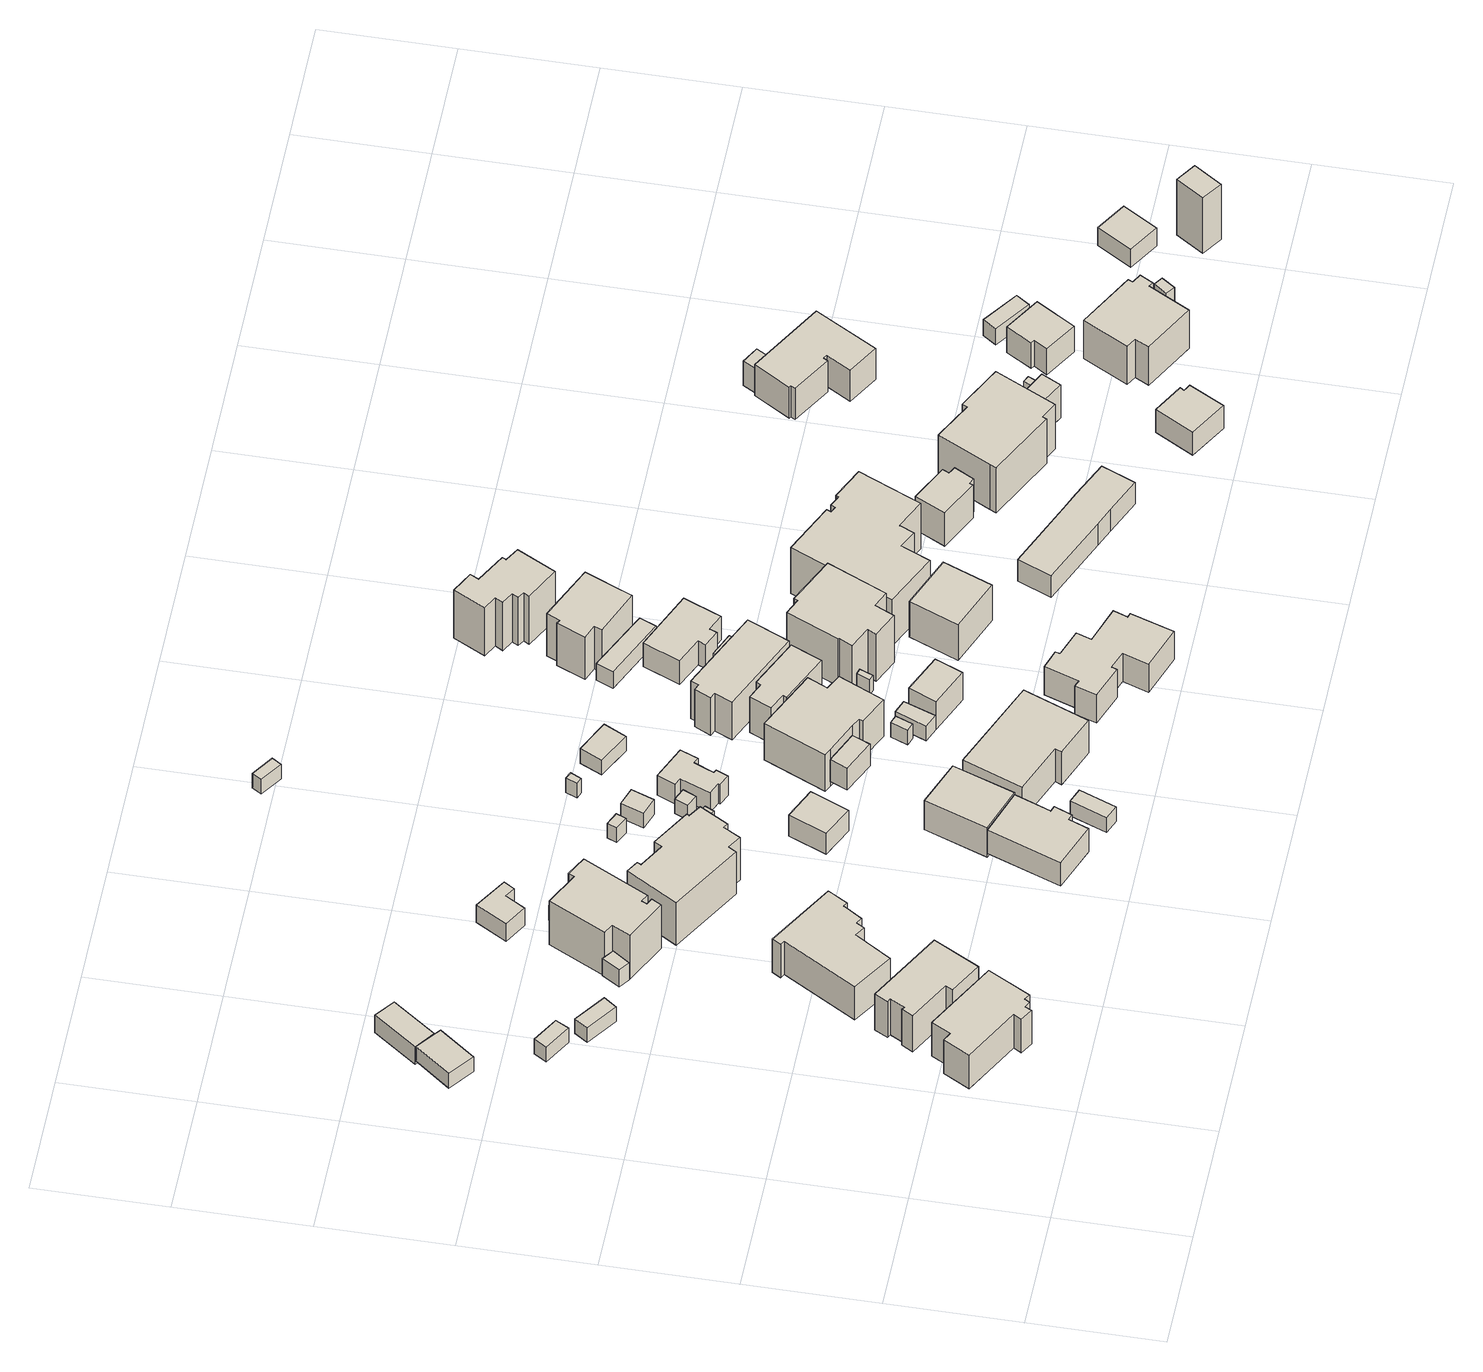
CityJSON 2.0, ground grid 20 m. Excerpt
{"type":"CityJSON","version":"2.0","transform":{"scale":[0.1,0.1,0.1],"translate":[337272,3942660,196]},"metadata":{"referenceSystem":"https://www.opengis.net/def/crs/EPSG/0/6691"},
"CityObjects":{
"building1":{"type":"Building","attributes":{"usage":"411","measuredHeight":8.7,"storeysAboveGround":2,"BuildingIDAttribute.prefecture":"14","BuildingIDAttribute.city":"14151","BuildingDetailAttribute.totalFloorArea":178.85,"BuildingDetailAttribute.buildingFootprintArea":89.43,"BuildingDetailAttribute.buildingStructureType":"601","BuildingDetailAttribute.buildingStructureOrgType":"1","BuildingDetailAttribute.orgUsage":"10","BuildingDetailAttribute.surveyYear":2015},"geometry":[{"type":"Solid","lod":"1","boundaries":[[[[0,1,2,3,4,5,6,7,8,9,10,11]],[[10,12,13,11]],[[9,14,12,10]],[[8,15,14,9]],[[7,16,15,8]],[[6,17,16,7]],[[5,18,17,6]],[[4,19,18,5]],[[3,20,19,4]],[[2,21,20,3]],[[1,22,21,2]],[[0,23,22,1]],[[11,13,23,0]],[[12,14,15,16,17,18,19,20,21,22,23,13]]]]}]},
"building2":{"type":"Building","attributes":{"usage":"411","measuredHeight":8.2,"storeysAboveGround":2,"BuildingIDAttribute.prefecture":"14","BuildingIDAttribute.city":"14151","BuildingDetailAttribute.totalFloorArea":149.65,"BuildingDetailAttribute.buildingFootprintArea":74.82,"BuildingDetailAttribute.buildingStructureType":"601","BuildingDetailAttribute.buildingStructureOrgType":"1","BuildingDetailAttribute.orgUsage":"10","BuildingDetailAttribute.surveyYear":2015},"geometry":[{"type":"Solid","lod":"1","boundaries":[[[[24,25,26,27,28,29,30,31,32,33]],[[32,34,35,33]],[[31,36,34,32]],[[30,37,36,31]],[[29,38,37,30]],[[28,39,38,29]],[[27,40,39,28]],[[26,41,40,27]],[[25,42,41,26]],[[24,43,42,25]],[[33,35,43,24]],[[34,36,37,38,39,40,41,42,43,35]]]]}]},
"building3":{"type":"Building","attributes":{"BuildingIDAttribute.prefecture":"14","BuildingIDAttribute.city":"14151","BuildingDetailAttribute.surveyYear":2015},"geometry":[{"type":"Solid","lod":"1","boundaries":[[[[44,45,46,47]],[[46,48,49,47]],[[45,50,48,46]],[[44,51,50,45]],[[47,49,51,44]],[[48,50,51,49]]]]}]},
"building4":{"type":"Building","attributes":{"BuildingIDAttribute.prefecture":"14","BuildingIDAttribute.city":"14151","BuildingDetailAttribute.surveyYear":2015},"geometry":[{"type":"Solid","lod":"1","boundaries":[[[[52,53,54,55]],[[54,56,57,55]],[[53,58,56,54]],[[52,59,58,53]],[[55,57,59,52]],[[56,58,59,57]]]]}]},
"building5":{"type":"Building","attributes":{"BuildingIDAttribute.prefecture":"14","BuildingIDAttribute.city":"14151","BuildingDetailAttribute.surveyYear":2015},"geometry":[{"type":"Solid","lod":"1","boundaries":[[[[60,61,62,63]],[[62,64,65,63]],[[61,66,64,62]],[[60,67,66,61]],[[63,65,67,60]],[[64,66,67,65]]]]}]},
"building6":{"type":"Building","attributes":{"measuredHeight":4.3,"BuildingIDAttribute.prefecture":"14","BuildingIDAttribute.city":"14151","BuildingDetailAttribute.surveyYear":2015},"geometry":[{"type":"Solid","lod":"1","boundaries":[[[[68,69,70,71]],[[70,72,73,71]],[[69,74,72,70]],[[68,75,74,69]],[[71,73,75,68]],[[72,74,75,73]]]]}]},
"building7":{"type":"Building","attributes":{"usage":"411","measuredHeight":8.8,"storeysAboveGround":2,"BuildingIDAttribute.prefecture":"14","BuildingIDAttribute.city":"14151","BuildingDetailAttribute.totalFloorArea":219.21,"BuildingDetailAttribute.buildingFootprintArea":109.61,"BuildingDetailAttribute.buildingStructureType":"601","BuildingDetailAttribute.buildingStructureOrgType":"1","BuildingDetailAttribute.orgUsage":"10","BuildingDetailAttribute.surveyYear":2015},"geometry":[{"type":"Solid","lod":"1","boundaries":[[[[76,77,78,79,80,81,82,83,84,85,86,87]],[[86,88,89,87]],[[85,90,88,86]],[[84,91,90,85]],[[83,92,91,84]],[[82,93,92,83]],[[81,94,93,82]],[[80,95,94,81]],[[79,96,95,80]],[[78,97,96,79]],[[77,98,97,78]],[[76,99,98,77]],[[87,89,99,76]],[[88,90,91,92,93,94,95,96,97,98,99,89]]]]}]},
"building8":{"type":"Building","attributes":{"measuredHeight":3.6,"BuildingIDAttribute.prefecture":"14","BuildingIDAttribute.city":"14151","BuildingDetailAttribute.surveyYear":2015},"geometry":[{"type":"Solid","lod":"1","boundaries":[[[[100,101,102,103]],[[102,104,105,103]],[[101,106,104,102]],[[100,107,106,101]],[[103,105,107,100]],[[104,106,107,105]]]]}]},
"building9":{"type":"Building","attributes":{"usage":"411","measuredHeight":10,"storeysAboveGround":2,"BuildingIDAttribute.prefecture":"14","BuildingIDAttribute.city":"14151","BuildingDetailAttribute.totalFloorArea":185.94,"BuildingDetailAttribute.buildingFootprintArea":92.97,"BuildingDetailAttribute.buildingStructureType":"601","BuildingDetailAttribute.buildingStructureOrgType":"1","BuildingDetailAttribute.orgUsage":"10","BuildingDetailAttribute.surveyYear":2015},"geometry":[{"type":"Solid","lod":"1","boundaries":[[[[108,109,110,111,112,113,114,115,116,117,118,119]],[[118,120,121,119]],[[117,122,120,118]],[[116,123,122,117]],[[115,124,123,116]],[[114,125,124,115]],[[113,126,125,114]],[[112,127,126,113]],[[111,128,127,112]],[[110,129,128,111]],[[109,130,129,110]],[[108,131,130,109]],[[119,121,131,108]],[[120,122,123,124,125,126,127,128,129,130,131,121]]]]}]},
"building10":{"type":"Building","attributes":{"BuildingIDAttribute.prefecture":"14","BuildingIDAttribute.city":"14151","BuildingDetailAttribute.surveyYear":2015},"geometry":[{"type":"Solid","lod":"1","boundaries":[[[[132,133,134,135,136]],[[135,137,138,136]],[[134,139,137,135]],[[133,140,139,134]],[[132,141,140,133]],[[136,138,141,132]],[[137,139,140,141,138]]]]}]},
"building11":{"type":"Building","attributes":{"measuredHeight":4,"BuildingIDAttribute.prefecture":"14","BuildingIDAttribute.city":"14151","BuildingDetailAttribute.surveyYear":2015},"geometry":[{"type":"Solid","lod":"1","boundaries":[[[[142,143,144,145,146,147]],[[146,148,149,147]],[[145,150,148,146]],[[144,151,150,145]],[[143,152,151,144]],[[142,153,152,143]],[[147,149,153,142]],[[148,150,151,152,153,149]]]]}]},
"building12":{"type":"Building","attributes":{"usage":"411","measuredHeight":9.5,"storeysAboveGround":2,"BuildingIDAttribute.prefecture":"14","BuildingIDAttribute.city":"14151","BuildingDetailAttribute.totalFloorArea":227.49,"BuildingDetailAttribute.buildingFootprintArea":113.75,"BuildingDetailAttribute.buildingStructureType":"601","BuildingDetailAttribute.buildingStructureOrgType":"1","BuildingDetailAttribute.orgUsage":"10","BuildingDetailAttribute.surveyYear":2015},"geometry":[{"type":"Solid","lod":"1","boundaries":[[[[154,155,156,157,158,159,160,161,162,163,164,165,166,167]],[[166,168,169,167]],[[165,170,168,166]],[[164,171,170,165]],[[163,172,171,164]],[[162,173,172,163]],[[161,174,173,162]],[[160,175,174,161]],[[159,176,175,160]],[[158,177,176,159]],[[157,178,177,158]],[[156,179,178,157]],[[155,180,179,156]],[[154,181,180,155]],[[167,169,181,154]],[[168,170,171,172,173,174,175,176,177,178,179,180,181,169]]]]}]},
"building13":{"type":"Building","attributes":{"usage":"411","measuredHeight":5.3,"storeysAboveGround":2,"BuildingIDAttribute.prefecture":"14","BuildingIDAttribute.city":"14151","BuildingDetailAttribute.totalFloorArea":152.57,"BuildingDetailAttribute.buildingFootprintArea":76.28,"BuildingDetailAttribute.buildingStructureType":"601","BuildingDetailAttribute.buildingStructureOrgType":"1","BuildingDetailAttribute.orgUsage":"10","BuildingDetailAttribute.surveyYear":2015},"geometry":[{"type":"Solid","lod":"1","boundaries":[[[[182,183,184,185,186,187,188,189]],[[188,190,191,189]],[[187,192,190,188]],[[186,193,192,187]],[[185,194,193,186]],[[184,195,194,185]],[[183,196,195,184]],[[182,197,196,183]],[[189,191,197,182]],[[190,192,193,194,195,196,197,191]]]]}]},
"building14":{"type":"Building","attributes":{"BuildingIDAttribute.prefecture":"14","BuildingIDAttribute.city":"14151","BuildingDetailAttribute.surveyYear":2015},"geometry":[{"type":"Solid","lod":"1","boundaries":[[[[198,199,200,201]],[[200,202,203,201]],[[199,204,202,200]],[[198,205,204,199]],[[201,203,205,198]],[[202,204,205,203]]]]}]},
"building15":{"type":"Building","attributes":{"usage":"411","measuredHeight":6.5,"storeysAboveGround":2,"BuildingIDAttribute.prefecture":"14","BuildingIDAttribute.city":"14151","BuildingDetailAttribute.totalFloorArea":125.52,"BuildingDetailAttribute.buildingFootprintArea":62.76,"BuildingDetailAttribute.buildingStructureType":"601","BuildingDetailAttribute.buildingStructureOrgType":"1","BuildingDetailAttribute.orgUsage":"10","BuildingDetailAttribute.surveyYear":2015},"geometry":[{"type":"Solid","lod":"1","boundaries":[[[[206,207,208,209]],[[208,210,211,209]],[[207,212,210,208]],[[206,213,212,207]],[[209,211,213,206]],[[210,212,213,211]]]]}]},
"building16":{"type":"Building","attributes":{"usage":"431","measuredHeight":4.8,"storeysAboveGround":1,"BuildingIDAttribute.prefecture":"14","BuildingIDAttribute.city":"14151","BuildingDetailAttribute.totalFloorArea":29.99,"BuildingDetailAttribute.buildingFootprintArea":29.99,"BuildingDetailAttribute.buildingStructureType":"610","BuildingDetailAttribute.buildingStructureOrgType":"2","BuildingDetailAttribute.orgUsage":"143","BuildingDetailAttribute.surveyYear":2015},"geometry":[{"type":"Solid","lod":"1","boundaries":[[[[214,215,216,217]],[[216,218,219,217]],[[215,220,218,216]],[[214,221,220,215]],[[217,219,221,214]],[[218,220,221,219]]]]}]},
"building17":{"type":"Building","attributes":{"measuredHeight":4.5,"BuildingIDAttribute.prefecture":"14","BuildingIDAttribute.city":"14151","BuildingDetailAttribute.surveyYear":2015},"geometry":[{"type":"Solid","lod":"1","boundaries":[[[[222,223,224,225]],[[224,226,227,225]],[[223,228,226,224]],[[222,229,228,223]],[[225,227,229,222]],[[226,228,229,227]]]]}]},
"building18":{"type":"Building","attributes":{"BuildingIDAttribute.prefecture":"14","BuildingIDAttribute.city":"14151","BuildingDetailAttribute.surveyYear":2015},"geometry":[{"type":"Solid","lod":"1","boundaries":[[[[230,231,232,233]],[[232,234,235,233]],[[231,236,234,232]],[[230,237,236,231]],[[233,235,237,230]],[[234,236,237,235]]]]}]},
"building19":{"type":"Building","attributes":{"usage":"411","measuredHeight":9.1,"storeysAboveGround":2,"BuildingIDAttribute.prefecture":"14","BuildingIDAttribute.city":"14151","BuildingDetailAttribute.totalFloorArea":259.09,"BuildingDetailAttribute.buildingFootprintArea":129.54,"BuildingDetailAttribute.buildingStructureType":"601","BuildingDetailAttribute.buildingStructureOrgType":"1","BuildingDetailAttribute.orgUsage":"10","BuildingDetailAttribute.surveyYear":2015},"geometry":[{"type":"Solid","lod":"1","boundaries":[[[[238,239,240,241,242,243]],[[242,244,245,243]],[[241,246,244,242]],[[240,247,246,241]],[[239,248,247,240]],[[238,249,248,239]],[[243,245,249,238]],[[244,246,247,248,249,245]]]]}]},
"building20":{"type":"Building","attributes":{"BuildingIDAttribute.prefecture":"14","BuildingIDAttribute.city":"14151","BuildingDetailAttribute.surveyYear":2015},"geometry":[{"type":"Solid","lod":"1","boundaries":[[[[250,251,252,253]],[[252,254,255,253]],[[251,256,254,252]],[[250,257,256,251]],[[253,255,257,250]],[[254,256,257,255]]]]}]},
"building21":{"type":"Building","attributes":{"BuildingIDAttribute.prefecture":"14","BuildingIDAttribute.city":"14151","BuildingDetailAttribute.surveyYear":2015},"geometry":[{"type":"Solid","lod":"1","boundaries":[[[[258,259,260,261]],[[260,262,263,261]],[[259,264,262,260]],[[258,265,264,259]],[[261,263,265,258]],[[262,264,265,263]]]]}]},
"building22":{"type":"Building","attributes":{"measuredHeight":7.4,"BuildingIDAttribute.prefecture":"14","BuildingIDAttribute.city":"14151","BuildingDetailAttribute.surveyYear":2015},"geometry":[{"type":"Solid","lod":"1","boundaries":[[[[266,267,268,269]],[[268,270,271,269]],[[267,272,270,268]],[[266,273,272,267]],[[269,271,273,266]],[[270,272,273,271]]]]}]},
"building23":{"type":"Building","attributes":{"usage":"411","measuredHeight":4.9,"storeysAboveGround":1,"BuildingIDAttribute.prefecture":"14","BuildingIDAttribute.city":"14151","BuildingDetailAttribute.totalFloorArea":32.58,"BuildingDetailAttribute.buildingFootprintArea":32.58,"BuildingDetailAttribute.buildingStructureType":"601","BuildingDetailAttribute.buildingStructureOrgType":"1","BuildingDetailAttribute.orgUsage":"10","BuildingDetailAttribute.surveyYear":2015},"geometry":[{"type":"Solid","lod":"1","boundaries":[[[[274,275,276,277,278,279,280,281,282,283,284,285]],[[284,286,287,285]],[[283,288,286,284]],[[282,289,288,283]],[[281,290,289,282]],[[280,291,290,281]],[[279,292,291,280]],[[278,293,292,279]],[[277,294,293,278]],[[276,295,294,277]],[[275,296,295,276]],[[274,297,296,275]],[[285,287,297,274]],[[286,288,289,290,291,292,293,294,295,296,297,287]]]]}]},
"building24":{"type":"Building","attributes":{"BuildingIDAttribute.prefecture":"14","BuildingIDAttribute.city":"14151","BuildingDetailAttribute.surveyYear":2015},"geometry":[{"type":"Solid","lod":"1","boundaries":[[[[298,299,300,301]],[[300,302,303,301]],[[299,304,302,300]],[[298,305,304,299]],[[301,303,305,298]],[[302,304,305,303]]]]}]},
"building25":{"type":"Building","attributes":{"BuildingIDAttribute.prefecture":"14","BuildingIDAttribute.city":"14151","BuildingDetailAttribute.surveyYear":2015},"geometry":[{"type":"Solid","lod":"1","boundaries":[[[[306,307,308,309]],[[308,310,311,309]],[[307,312,310,308]],[[306,313,312,307]],[[309,311,313,306]],[[310,312,313,311]]]]}]},
"building26":{"type":"Building","attributes":{"usage":"411","measuredHeight":9.5,"storeysAboveGround":2,"BuildingIDAttribute.prefecture":"14","BuildingIDAttribute.city":"14151","BuildingDetailAttribute.totalFloorArea":151.78,"BuildingDetailAttribute.buildingFootprintArea":75.89,"BuildingDetailAttribute.buildingStructureType":"601","BuildingDetailAttribute.buildingStructureOrgType":"1","BuildingDetailAttribute.orgUsage":"10","BuildingDetailAttribute.surveyYear":2015},"geometry":[{"type":"Solid","lod":"1","boundaries":[[[[314,315,316,317,318,319,320,321,322,323]],[[322,324,325,323]],[[321,326,324,322]],[[320,327,326,321]],[[319,328,327,320]],[[318,329,328,319]],[[317,330,329,318]],[[316,331,330,317]],[[315,332,331,316]],[[314,333,332,315]],[[323,325,333,314]],[[324,326,327,328,329,330,331,332,333,325]]]]}]},
"building27":{"type":"Building","attributes":{"usage":"411","storeysAboveGround":1,"BuildingIDAttribute.prefecture":"14","BuildingIDAttribute.city":"14151","BuildingDetailAttribute.totalFloorArea":10.57,"BuildingDetailAttribute.buildingFootprintArea":10.57,"BuildingDetailAttribute.buildingStructureType":"601","BuildingDetailAttribute.buildingStructureOrgType":"1","BuildingDetailAttribute.orgUsage":"10","BuildingDetailAttribute.surveyYear":2015},"geometry":[{"type":"Solid","lod":"1","boundaries":[[[[334,335,336,337]],[[336,338,339,337]],[[335,340,338,336]],[[334,341,340,335]],[[337,339,341,334]],[[338,340,341,339]]]]}]},
"building28":{"type":"Building","attributes":{"usage":"451","storeysAboveGround":1,"BuildingIDAttribute.prefecture":"14","BuildingIDAttribute.city":"14151","BuildingDetailAttribute.totalFloorArea":18.95,"BuildingDetailAttribute.buildingFootprintArea":18.95,"BuildingDetailAttribute.buildingStructureType":"601","BuildingDetailAttribute.buildingStructureOrgType":"1","BuildingDetailAttribute.orgUsage":"200","BuildingDetailAttribute.surveyYear":2015},"geometry":[{"type":"Solid","lod":"1","boundaries":[[[[342,343,344,345,346]],[[345,347,348,346]],[[344,349,347,345]],[[343,350,349,344]],[[342,351,350,343]],[[346,348,351,342]],[[347,349,350,351,348]]]]}]},
"building29":{"type":"Building","attributes":{"usage":"415","measuredHeight":5.9,"storeysAboveGround":1,"BuildingIDAttribute.prefecture":"14","BuildingIDAttribute.city":"14151","BuildingDetailAttribute.totalFloorArea":25.6,"BuildingDetailAttribute.buildingFootprintArea":25.6,"BuildingDetailAttribute.buildingStructureType":"601","BuildingDetailAttribute.buildingStructureOrgType":"1","BuildingDetailAttribute.orgUsage":"50","BuildingDetailAttribute.surveyYear":2015},"geometry":[{"type":"Solid","lod":"1","boundaries":[[[[352,353,354,355]],[[354,356,357,355]],[[353,358,356,354]],[[352,359,358,353]],[[355,357,359,352]],[[356,358,359,357]]]]}]},
"building30":{"type":"Building","attributes":{"usage":"411","measuredHeight":6.6,"storeysAboveGround":1,"BuildingIDAttribute.prefecture":"14","BuildingIDAttribute.city":"14151","BuildingDetailAttribute.totalFloorArea":115.82,"BuildingDetailAttribute.buildingFootprintArea":115.82,"BuildingDetailAttribute.buildingStructureType":"601","BuildingDetailAttribute.buildingStructureOrgType":"1","BuildingDetailAttribute.orgUsage":"10","BuildingDetailAttribute.surveyYear":2015},"geometry":[{"type":"Solid","lod":"1","boundaries":[[[[360,361,362,363,364,365,366,367,368,369,370,371,372,373,374,375]],[[374,376,377,375]],[[373,378,376,374]],[[372,379,378,373]],[[371,380,379,372]],[[370,381,380,371]],[[369,382,381,370]],[[368,383,382,369]],[[367,384,383,368]],[[366,385,384,367]],[[365,386,385,366]],[[364,387,386,365]],[[363,388,387,364]],[[362,389,388,363]],[[361,390,389,362]],[[360,391,390,361]],[[375,377,391,360]],[[376,378,379,380,381,382,383,384,385,386,387,388,389,390,391,377]]]]}]},
"building31":{"type":"Building","attributes":{"BuildingIDAttribute.prefecture":"14","BuildingIDAttribute.city":"14151","BuildingDetailAttribute.surveyYear":2015},"geometry":[{"type":"Solid","lod":"1","boundaries":[[[[392,393,394,395]],[[394,396,397,395]],[[393,398,396,394]],[[392,399,398,393]],[[395,397,399,392]],[[396,398,399,397]]]]}]},
"building32":{"type":"Building","attributes":{"usage":"411","measuredHeight":7.8,"storeysAboveGround":2,"BuildingIDAttribute.prefecture":"14","BuildingIDAttribute.city":"14151","BuildingDetailAttribute.totalFloorArea":88.8,"BuildingDetailAttribute.buildingFootprintArea":44.4,"BuildingDetailAttribute.buildingStructureType":"601","BuildingDetailAttribute.buildingStructureOrgType":"1","BuildingDetailAttribute.orgUsage":"10","BuildingDetailAttribute.surveyYear":2015},"geometry":[{"type":"Solid","lod":"1","boundaries":[[[[400,401,402,403,404,405,406,407]],[[406,408,409,407]],[[405,410,408,406]],[[404,411,410,405]],[[403,412,411,404]],[[402,413,412,403]],[[401,414,413,402]],[[400,415,414,401]],[[407,409,415,400]],[[408,410,411,412,413,414,415,409]]]]}]},
"building33":{"type":"Building","attributes":{"measuredHeight":3.3,"BuildingIDAttribute.prefecture":"14","BuildingIDAttribute.city":"14151","BuildingDetailAttribute.surveyYear":2015},"geometry":[{"type":"Solid","lod":"1","boundaries":[[[[416,417,418,419]],[[418,420,421,419]],[[417,422,420,418]],[[416,423,422,417]],[[419,421,423,416]],[[420,422,423,421]]]]}]},
"building34":{"type":"Building","attributes":{"usage":"411","measuredHeight":8.7,"storeysAboveGround":2,"BuildingIDAttribute.prefecture":"14","BuildingIDAttribute.city":"14151","BuildingDetailAttribute.totalFloorArea":165.57,"BuildingDetailAttribute.buildingFootprintArea":82.79,"BuildingDetailAttribute.buildingStructureType":"601","BuildingDetailAttribute.buildingStructureOrgType":"1","BuildingDetailAttribute.orgUsage":"10","BuildingDetailAttribute.surveyYear":2015},"geometry":[{"type":"Solid","lod":"1","boundaries":[[[[424,425,426,427,428,429,430,431]],[[430,432,433,431]],[[429,434,432,430]],[[428,435,434,429]],[[427,436,435,428]],[[426,437,436,427]],[[425,438,437,426]],[[424,439,438,425]],[[431,433,439,424]],[[432,434,435,436,437,438,439,433]]]]}]},
"building35":{"type":"Building","attributes":{"measuredHeight":10.8,"BuildingIDAttribute.prefecture":"14","BuildingIDAttribute.city":"14151","BuildingDetailAttribute.surveyYear":2015},"geometry":[{"type":"Solid","lod":"1","boundaries":[[[[440,441,442,443,444,445,446,447,448,449,450,451]],[[450,452,453,451]],[[449,454,452,450]],[[448,455,454,449]],[[447,456,455,448]],[[446,457,456,447]],[[445,458,457,446]],[[444,459,458,445]],[[443,460,459,444]],[[442,461,460,443]],[[441,462,461,442]],[[440,463,462,441]],[[451,453,463,440]],[[452,454,455,456,457,458,459,460,461,462,463,453]]]]}]},
"building36":{"type":"Building","attributes":{"measuredHeight":4.7,"BuildingIDAttribute.prefecture":"14","BuildingIDAttribute.city":"14151","BuildingDetailAttribute.surveyYear":2015},"geometry":[{"type":"Solid","lod":"1","boundaries":[[[[464,465,466,467]],[[466,468,469,467]],[[465,470,468,466]],[[464,471,470,465]],[[467,469,471,464]],[[468,470,471,469]]]]}]},
"building37":{"type":"Building","attributes":{"usage":"415","measuredHeight":7.5,"storeysAboveGround":2,"BuildingIDAttribute.prefecture":"14","BuildingIDAttribute.city":"14151","BuildingDetailAttribute.totalFloorArea":203.91,"BuildingDetailAttribute.buildingFootprintArea":101.96,"BuildingDetailAttribute.buildingStructureType":"601","BuildingDetailAttribute.buildingStructureOrgType":"1","BuildingDetailAttribute.orgUsage":"50","BuildingDetailAttribute.surveyYear":2015},"geometry":[{"type":"Solid","lod":"1","boundaries":[[[[472,473,474,475]],[[474,476,477,475]],[[473,478,476,474]],[[472,479,478,473]],[[475,477,479,472]],[[476,478,479,477]]]]}]},
"building38":{"type":"Building","attributes":{"usage":"411","measuredHeight":3.9,"storeysAboveGround":2,"BuildingIDAttribute.prefecture":"14","BuildingIDAttribute.city":"14151","BuildingDetailAttribute.totalFloorArea":49.27,"BuildingDetailAttribute.buildingFootprintArea":24.64,"BuildingDetailAttribute.buildingStructureType":"601","BuildingDetailAttribute.buildingStructureOrgType":"1","BuildingDetailAttribute.orgUsage":"10","BuildingDetailAttribute.surveyYear":2015},"geometry":[{"type":"Solid","lod":"1","boundaries":[[[[480,481,482,483]],[[482,484,485,483]],[[481,486,484,482]],[[480,487,486,481]],[[483,485,487,480]],[[484,486,487,485]]]]}]},
"building39":{"type":"Building","attributes":{"usage":"411","measuredHeight":5.3,"storeysAboveGround":2,"BuildingIDAttribute.prefecture":"14","BuildingIDAttribute.city":"14151","BuildingDetailAttribute.totalFloorArea":106.15,"BuildingDetailAttribute.buildingFootprintArea":53.08,"BuildingDetailAttribute.buildingStructureType":"601","BuildingDetailAttribute.buildingStructureOrgType":"1","BuildingDetailAttribute.orgUsage":"10","BuildingDetailAttribute.surveyYear":2015},"geometry":[{"type":"Solid","lod":"1","boundaries":[[[[488,489,490,491,492,493,494,495]],[[494,496,497,495]],[[493,498,496,494]],[[492,499,498,493]],[[491,500,499,492]],[[490,501,500,491]],[[489,502,501,490]],[[488,503,502,489]],[[495,497,503,488]],[[496,498,499,500,501,502,503,497]]]]}]},
"building40":{"type":"Building","attributes":{"usage":"411","measuredHeight":9.2,"storeysAboveGround":2,"BuildingIDAttribute.prefecture":"14","BuildingIDAttribute.city":"14151","BuildingDetailAttribute.totalFloorArea":128.06,"BuildingDetailAttribute.buildingFootprintArea":64.03,"BuildingDetailAttribute.buildingStructureType":"601","BuildingDetailAttribute.buildingStructureOrgType":"1","BuildingDetailAttribute.orgUsage":"10","BuildingDetailAttribute.surveyYear":2015},"geometry":[{"type":"Solid","lod":"1","boundaries":[[[[504,505,506,507,508,509,510,511,512]],[[511,513,514,512]],[[510,515,513,511]],[[509,516,515,510]],[[508,517,516,509]],[[507,518,517,508]],[[506,519,518,507]],[[505,520,519,506]],[[504,521,520,505]],[[512,514,521,504]],[[513,515,516,517,518,519,520,521,514]]]]}]},
"building41":{"type":"Building","attributes":{"usage":"415","measuredHeight":10,"storeysAboveGround":2,"BuildingIDAttribute.prefecture":"14","BuildingIDAttribute.city":"14151","BuildingDetailAttribute.totalFloorArea":611.71,"BuildingDetailAttribute.buildingFootprintArea":305.85,"BuildingDetailAttribute.buildingStructureType":"601","BuildingDetailAttribute.buildingStructureOrgType":"1","BuildingDetailAttribute.orgUsage":"50","BuildingDetailAttribute.surveyYear":2015},"geometry":[{"type":"Solid","lod":"1","boundaries":[[[[522,523,524,525,526,527,528,529,530,531,532,533,534,535]],[[534,536,537,535]],[[533,538,536,534]],[[532,539,538,533]],[[531,540,539,532]],[[530,541,540,531]],[[529,542,541,530]],[[528,543,542,529]],[[527,544,543,528]],[[526,545,544,527]],[[525,546,545,526]],[[524,547,546,525]],[[523,548,547,524]],[[522,549,548,523]],[[535,537,549,522]],[[536,538,539,540,541,542,543,544,545,546,547,548,549,537]]]]}]},
"building42":{"type":"Building","attributes":{"usage":"411","measuredHeight":4.9,"storeysAboveGround":1,"BuildingIDAttribute.prefecture":"14","BuildingIDAttribute.city":"14151","BuildingDetailAttribute.totalFloorArea":98.11,"BuildingDetailAttribute.buildingFootprintArea":98.11,"BuildingDetailAttribute.buildingStructureType":"601","BuildingDetailAttribute.buildingStructureOrgType":"1","BuildingDetailAttribute.orgUsage":"10","BuildingDetailAttribute.surveyYear":2015},"geometry":[{"type":"Solid","lod":"1","boundaries":[[[[550,551,552,553,554,555,556,557]],[[556,558,559,557]],[[555,560,558,556]],[[554,561,560,555]],[[553,562,561,554]],[[552,563,562,553]],[[551,564,563,552]],[[550,565,564,551]],[[557,559,565,550]],[[558,560,561,562,563,564,565,559]]]]}]},
"building43":{"type":"Building","attributes":{"usage":"411","measuredHeight":10.7,"storeysAboveGround":2,"BuildingIDAttribute.prefecture":"14","BuildingIDAttribute.city":"14151","BuildingDetailAttribute.totalFloorArea":122.56,"BuildingDetailAttribute.buildingFootprintArea":61.28,"BuildingDetailAttribute.buildingStructureType":"601","BuildingDetailAttribute.buildingStructureOrgType":"1","BuildingDetailAttribute.orgUsage":"10","BuildingDetailAttribute.surveyYear":2015},"geometry":[{"type":"Solid","lod":"1","boundaries":[[[[566,567,568,569,570,571,572,573,574,575,576,577,578,579]],[[578,580,581,579]],[[577,582,580,578]],[[576,583,582,577]],[[575,584,583,576]],[[574,585,584,575]],[[573,586,585,574]],[[572,587,586,573]],[[571,588,587,572]],[[570,589,588,571]],[[569,590,589,570]],[[568,591,590,569]],[[567,592,591,568]],[[566,593,592,567]],[[579,581,593,566]],[[580,582,583,584,585,586,587,588,589,590,591,592,593,581]]]]}]},
"building44":{"type":"Building","attributes":{"usage":"411","measuredHeight":7.1,"storeysAboveGround":1,"BuildingIDAttribute.prefecture":"14","BuildingIDAttribute.city":"14151","BuildingDetailAttribute.totalFloorArea":32.67,"BuildingDetailAttribute.buildingFootprintArea":32.67,"BuildingDetailAttribute.buildingStructureType":"601","BuildingDetailAttribute.buildingStructureOrgType":"1","BuildingDetailAttribute.orgUsage":"10","BuildingDetailAttribute.surveyYear":2015},"geometry":[{"type":"Solid","lod":"1","boundaries":[[[[594,595,596,597,598,599,600,601]],[[600,602,603,601]],[[599,604,602,600]],[[598,605,604,599]],[[597,606,605,598]],[[596,607,606,597]],[[595,608,607,596]],[[594,609,608,595]],[[601,603,609,594]],[[602,604,605,606,607,608,609,603]]]]}]},
"building45":{"type":"Building","attributes":{"usage":"411","measuredHeight":10.6,"storeysAboveGround":2,"BuildingIDAttribute.prefecture":"14","BuildingIDAttribute.city":"14151","BuildingDetailAttribute.totalFloorArea":251.34,"BuildingDetailAttribute.buildingFootprintArea":125.67,"BuildingDetailAttribute.buildingStructureType":"601","BuildingDetailAttribute.buildingStructureOrgType":"1","BuildingDetailAttribute.orgUsage":"10","BuildingDetailAttribute.surveyYear":2015},"geometry":[{"type":"Solid","lod":"1","boundaries":[[[[610,611,612,613,614,615,616,617,618]],[[617,619,620,618]],[[616,621,619,617]],[[615,622,621,616]],[[614,623,622,615]],[[613,624,623,614]],[[612,625,624,613]],[[611,626,625,612]],[[610,627,626,611]],[[618,620,627,610]],[[619,621,622,623,624,625,626,627,620]]]]}]},
"building46":{"type":"Building","attributes":{"usage":"411","measuredHeight":5.8,"storeysAboveGround":1,"BuildingIDAttribute.prefecture":"14","BuildingIDAttribute.city":"14151","BuildingDetailAttribute.totalFloorArea":39.02,"BuildingDetailAttribute.buildingFootprintArea":39.02,"BuildingDetailAttribute.buildingStructureType":"601","BuildingDetailAttribute.buildingStructureOrgType":"1","BuildingDetailAttribute.orgUsage":"10","BuildingDetailAttribute.surveyYear":2015},"geometry":[{"type":"Solid","lod":"1","boundaries":[[[[628,629,630,631,632,633]],[[632,634,635,633]],[[631,636,634,632]],[[630,637,636,631]],[[629,638,637,630]],[[628,639,638,629]],[[633,635,639,628]],[[634,636,637,638,639,635]]]]}]},
"building47":{"type":"Building","attributes":{"usage":"411","measuredHeight":7.3,"storeysAboveGround":2,"BuildingIDAttribute.prefecture":"14","BuildingIDAttribute.city":"14151","BuildingDetailAttribute.totalFloorArea":19.89,"BuildingDetailAttribute.buildingFootprintArea":9.95,"BuildingDetailAttribute.buildingStructureType":"601","BuildingDetailAttribute.buildingStructureOrgType":"1","BuildingDetailAttribute.orgUsage":"10","BuildingDetailAttribute.surveyYear":2015},"geometry":[{"type":"Solid","lod":"1","boundaries":[[[[640,641,642,643]],[[642,644,645,643]],[[641,646,644,642]],[[640,647,646,641]],[[643,645,647,640]],[[644,646,647,645]]]]}]},
"building48":{"type":"Building","attributes":{"measuredHeight":5,"BuildingIDAttribute.prefecture":"14","BuildingIDAttribute.city":"14151","BuildingDetailAttribute.surveyYear":2015},"geometry":[{"type":"Solid","lod":"1","boundaries":[[[[648,649,650,651]],[[650,652,653,651]],[[649,654,652,650]],[[648,655,654,649]],[[651,653,655,648]],[[652,654,655,653]]]]}]},
"building49":{"type":"Building","attributes":{"usage":"411","measuredHeight":9.1,"storeysAboveGround":1,"BuildingIDAttribute.prefecture":"14","BuildingIDAttribute.city":"14151","BuildingDetailAttribute.totalFloorArea":94.82,"BuildingDetailAttribute.buildingFootprintArea":94.82,"BuildingDetailAttribute.buildingStructureType":"601","BuildingDetailAttribute.buildingStructureOrgType":"1","BuildingDetailAttribute.orgUsage":"10","BuildingDetailAttribute.surveyYear":2015},"geometry":[{"type":"Solid","lod":"1","boundaries":[[[[656,657,658,659,660,661,662,663,664,665]],[[664,666,667,665]],[[663,668,666,664]],[[662,669,668,663]],[[661,670,669,662]],[[660,671,670,661]],[[659,672,671,660]],[[658,673,672,659]],[[657,674,673,658]],[[656,675,674,657]],[[665,667,675,656]],[[666,668,669,670,671,672,673,674,675,667]]]]}]},
"building50":{"type":"Building","attributes":{"usage":"411","measuredHeight":5.8,"storeysAboveGround":1,"BuildingIDAttribute.prefecture":"14","BuildingIDAttribute.city":"14151","BuildingDetailAttribute.totalFloorArea":37.8,"BuildingDetailAttribute.buildingFootprintArea":37.8,"BuildingDetailAttribute.buildingStructureType":"601","BuildingDetailAttribute.buildingStructureOrgType":"1","BuildingDetailAttribute.orgUsage":"10","BuildingDetailAttribute.surveyYear":2015},"geometry":[{"type":"Solid","lod":"1","boundaries":[[[[676,677,678,679,680,681]],[[680,682,683,681]],[[679,684,682,680]],[[678,685,684,679]],[[677,686,685,678]],[[676,687,686,677]],[[681,683,687,676]],[[682,684,685,686,687,683]]]]}]},
"building51":{"type":"Building","attributes":{"usage":"411","measuredHeight":6.9,"storeysAboveGround":1,"BuildingIDAttribute.prefecture":"14","BuildingIDAttribute.city":"14151","BuildingDetailAttribute.totalFloorArea":102.84,"BuildingDetailAttribute.buildingFootprintArea":102.84,"BuildingDetailAttribute.buildingStructureType":"601","BuildingDetailAttribute.buildingStructureOrgType":"1","BuildingDetailAttribute.orgUsage":"10","BuildingDetailAttribute.surveyYear":2015},"geometry":[{"type":"Solid","lod":"1","boundaries":[[[[688,689,690,691,692,693,694,695,696,697]],[[696,698,699,697]],[[695,700,698,696]],[[694,701,700,695]],[[693,702,701,694]],[[692,703,702,693]],[[691,704,703,692]],[[690,705,704,691]],[[689,706,705,690]],[[688,707,706,689]],[[697,699,707,688]],[[698,700,701,702,703,704,705,706,707,699]]]]}]},
"building52":{"type":"Building","attributes":{"measuredHeight":6.2,"BuildingIDAttribute.prefecture":"14","BuildingIDAttribute.city":"14151","BuildingDetailAttribute.surveyYear":2015},"geometry":[{"type":"Solid","lod":"1","boundaries":[[[[708,709,710,711]],[[710,712,713,711]],[[709,714,712,710]],[[708,715,714,709]],[[711,713,715,708]],[[712,714,715,713]]]]}]},
"building53":{"type":"Building","attributes":{"measuredHeight":3.8,"BuildingIDAttribute.prefecture":"14","BuildingIDAttribute.city":"14151","BuildingDetailAttribute.surveyYear":2015},"geometry":[{"type":"Solid","lod":"1","boundaries":[[[[716,717,718,719]],[[718,720,721,719]],[[717,722,720,718]],[[716,723,722,717]],[[719,721,723,716]],[[720,722,723,721]]]]}]},
"building54":{"type":"Building","attributes":{"measuredHeight":3.5,"BuildingIDAttribute.prefecture":"14","BuildingIDAttribute.city":"14151","BuildingDetailAttribute.surveyYear":2015},"geometry":[{"type":"Solid","lod":"1","boundaries":[[[[724,725,726,727]],[[726,728,729,727]],[[725,730,728,726]],[[724,731,730,725]],[[727,729,731,724]],[[728,730,731,729]]]]}]},
"building55":{"type":"Building","attributes":{"usage":"411","measuredHeight":4.8,"storeysAboveGround":1,"BuildingIDAttribute.prefecture":"14","BuildingIDAttribute.city":"14151","BuildingDetailAttribute.totalFloorArea":29.88,"BuildingDetailAttribute.buildingFootprintArea":29.88,"BuildingDetailAttribute.buildingStructureType":"601","BuildingDetailAttribute.buildingStructureOrgType":"1","BuildingDetailAttribute.orgUsage":"10","BuildingDetailAttribute.surveyYear":2015},"geometry":[{"type":"Solid","lod":"1","boundaries":[[[[732,733,734,735]],[[734,736,737,735]],[[733,738,736,734]],[[732,739,738,733]],[[735,737,739,732]],[[736,738,739,737]]]]}]},
"building56":{"type":"Building","attributes":{"measuredHeight":15.4,"BuildingIDAttribute.prefecture":"14","BuildingIDAttribute.city":"14151","BuildingDetailAttribute.surveyYear":2015,"BuildingLandSlideRiskAttribute.description":"1","BuildingLandSlideRiskAttribute.areaType":"1"},"geometry":[{"type":"Solid","lod":"1","boundaries":[[[[740,741,742,743]],[[742,744,745,743]],[[741,746,744,742]],[[740,747,746,741]],[[743,745,747,740]],[[744,746,747,745]]]]}]}
},
"vertices":[
[188,76,130],[195,88,130],[109,135,130],[131,175,130],[144,168,130],[160,197,130],[270,137,130],[235,73,130],[226,78,130],[221,70,130],[212,75,130],[207,65,130],[212,75,199],[207,65,199],[221,70,199],[226,78,199],[235,73,199],[270,137,199],[160,197,199],[144,168,199],[131,175,199],[109,135,199],[195,88,199],[188,76,199],
[225,179,125],[230,190,125],[167,225,125],[177,242,125],[181,239,125],[193,261,125],[187,264,125],[198,284,125],[312,221,125],[274,152,125],[312,221,199],[274,152,199],[198,284,199],[187,264,199],[193,261,199],[181,239,199],[177,242,199],[167,225,199],[230,190,199],[225,179,199],
[50,902,99],[86,874,99],[45,820,99],[8,848,99],[45,820,129],[8,848,129],[86,874,129],[50,902,129],
[130,720,102],[119,700,102],[78,724,102],[90,743,102],[78,724,132],[90,743,132],[119,700,132],[130,720,132],
[181,661,105],[167,642,105],[121,674,105],[135,694,105],[121,674,135],[135,694,135],[167,642,135],[181,661,135],
[129,947,90],[81,882,90],[51,903,90],[100,969,90],[51,903,126],[100,969,126],[81,882,126],[129,947,126],
[283,432,111],[291,445,111],[394,385,111],[376,355,111],[370,359,111],[351,330,111],[342,336,111],[335,324,111],[320,333,111],[285,278,111],[224,317,111],[290,428,111],[224,317,179],[290,428,179],[285,278,179],[320,333,179],[335,324,179],[342,336,179],[351,330,179],[370,359,179],[376,355,179],[394,385,179],[291,445,179],[283,432,179],
[230,649,106],[247,676,106],[264,664,106],[246,638,106],[264,664,141],[246,638,141],[247,676,141],[230,649,141],
[259,675,92],[303,761,92],[354,735,92],[358,744,92],[389,728,92],[338,629,92],[326,635,92],[322,627,92],[332,622,92],[324,607,92],[260,639,92],[274,667,92],[260,639,182],[274,667,182],[324,607,182],[332,622,182],[322,627,182],[326,635,182],[338,629,182],[389,728,182],[358,744,182],[354,735,182],[303,761,182],[259,675,182],
[348,770,92],[368,760,92],[362,749,92],[344,758,92],[342,758,92],[344,758,122],[342,758,122],[362,749,122],[368,760,122],[348,770,122],
[383,839,83],[373,823,83],[358,832,83],[340,802,83],[306,822,83],[334,869,83],[306,822,119],[334,869,119],[340,802,119],[358,832,119],[373,823,119],[383,839,119],
[446,535,96],[439,523,96],[330,587,96],[377,665,96],[395,654,96],[392,648,96],[430,626,96],[437,638,96],[496,603,96],[494,599,96],[513,587,96],[488,544,96],[481,548,96],[466,522,96],[481,548,183],[466,522,183],[488,544,183],[513,587,183],[494,599,183],[496,603,183],[437,638,183],[430,626,183],[392,648,183],[395,654,183],[377,665,183],[330,587,183],[439,523,183],[446,535,183],
[627,166,120],[606,111,120],[615,108,120],[604,81,120],[595,84,120],[583,54,120],[513,80,120],[555,191,120],[513,80,168],[555,191,168],[583,54,168],[595,84,168],[604,81,168],[615,108,168],[606,111,168],[627,166,168],
[643,91,122],[666,82,122],[644,26,122],[621,35,122],[644,26,152],[621,35,152],[666,82,152],[643,91,152],
[661,259,112],[627,166,112],[555,191,112],[590,286,112],[555,191,172],[590,286,172],[627,166,172],[661,259,172],
[597,447,108],[572,389,108],[524,412,108],[548,469,108],[524,412,151],[548,469,151],[572,389,151],[597,447,151],
[546,597,92],[560,589,92],[553,575,92],[538,583,92],[553,575,133],[538,583,133],[560,589,133],[546,597,133],
[520,719,85],[540,710,85],[534,695,85],[514,705,85],[534,695,115],[514,705,115],[540,710,115],[520,719,115],
[770,88,114],[705,114,114],[709,124,114],[630,156,114],[666,246,114],[810,187,114],[666,246,181],[810,187,181],[630,156,181],[709,124,181],[705,114,181],[770,88,181],
[580,635,87],[599,627,87],[590,607,87],[571,615,87],[590,607,117],[571,615,117],[599,627,117],[580,635,117],
[561,708,84],[589,698,84],[576,663,84],[548,673,84],[576,663,114],[548,673,114],[589,698,114],[561,708,114],
[697,382,108],[647,405,108],[659,431,108],[709,409,108],[659,431,153],[709,409,153],[647,405,153],[697,382,153],
[612,580,84],[593,588,84],[612,633,84],[600,638,84],[612,666,84],[665,643,84],[654,616,84],[645,620,84],[632,590,84],[637,587,84],[629,569,84],[611,577,84],[629,569,124],[611,577,124],[637,587,124],[632,590,124],[645,620,124],[654,616,124],[665,643,124],[612,666,124],[600,638,124],[612,633,124],[593,588,124],[612,580,124],
[600,792,77],[611,787,77],[603,771,77],[593,775,77],[603,771,107],[593,775,107],[611,787,107],[600,792,107],
[740,337,114],[750,363,114],[763,358,114],[753,332,114],[763,358,144],[753,332,144],[750,363,144],[740,337,144],
[787,486,97],[773,456,97],[797,444,97],[765,375,97],[721,396,97],[723,402,97],[709,409,97],[659,431,97],[649,436,97],[692,530,97],[649,436,172],[692,530,172],[659,431,172],[709,409,172],[723,402,172],[721,396,172],[765,375,172],[797,444,172],[773,456,172],[787,486,172],
[792,352,114],[774,304,114],[752,313,114],[771,360,114],[752,313,144],[771,360,144],[774,304,144],[792,352,144],
[662,783,72],[669,780,72],[713,759,72],[696,725,72],[646,750,72],[696,725,102],[646,750,102],[713,759,102],[669,780,102],[662,783,102],
[859,320,109],[841,278,109],[780,304,109],[799,346,109],[780,304,165],[799,346,165],[841,278,165],[859,320,165],
[848,116,114],[866,168,114],[896,158,114],[894,151,114],[936,136,114],[928,113,114],[986,93,114],[978,71,114],[985,69,114],[963,3,114],[896,27,114],[910,66,114],[882,76,114],[879,68,114],[827,87,114],[838,120,114],[827,87,172],[838,120,172],[879,68,172],[882,76,172],[910,66,172],[896,27,172],[963,3,172],[985,69,172],[978,71,172],[986,93,172],[928,113,172],[936,136,172],[894,151,172],[896,158,172],[866,168,172],[848,116,172],
[558,1225,46],[591,1203,46],[582,1189,46],[549,1211,46],[582,1189,76],[549,1211,76],[591,1203,76],[558,1225,76],
[769,549,91],[773,556,91],[850,521,91],[829,474,91],[752,509,91],[755,515,91],[729,527,91],[744,560,91],[729,527,164],[744,560,164],[755,515,164],[752,509,164],[829,474,164],[850,521,164],[773,556,164],[769,549,164],
[834,426,110],[843,423,110],[835,403,110],[826,406,110],[835,403,141],[826,406,141],[843,423,141],[834,426,141],
[735,613,84],[747,638,84],[756,634,84],[761,646,84],[888,589,84],[859,525,84],[732,582,84],[744,609,84],[732,582,161],[744,609,161],[859,525,161],[888,589,161],[761,646,161],[756,634,161],[747,638,161],[735,613,161],
[923,416,90],[909,387,90],[870,405,90],[877,418,90],[843,434,90],[853,454,90],[852,455,90],[888,534,90],[913,523,90],[915,529,90],[989,495,90],[948,405,90],[989,495,187],[948,405,187],[915,529,187],[913,523,187],[888,534,187],[852,455,187],[853,454,187],[843,434,187],[877,418,187],[870,405,187],[909,387,187],[923,416,187],
[893,616,84],[885,596,84],[847,612,84],[856,632,84],[847,612,118],[856,632,118],[885,596,118],[893,616,118],
[919,299,101],[950,373,101],[1031,340,101],[1001,266,101],[1031,340,174],[1001,266,174],[950,373,174],[919,299,174],
[899,720,76],[804,763,76],[815,789,76],[910,745,76],[815,789,110],[910,745,110],[804,763,110],[899,720,110],
[850,729,78],[942,689,78],[918,632,78],[892,643,78],[887,632,78],[862,643,78],[867,655,78],[826,673,78],[867,655,127],[826,673,127],[862,643,127],[887,632,127],[892,643,127],[918,632,127],[942,689,127],[850,729,127],
[849,846,64],[858,866,64],[944,828,64],[915,761,64],[913,756,64],[842,785,64],[846,797,64],[824,806,64],[843,849,64],[824,806,151],[843,849,151],[846,797,151],[842,785,151],[913,756,151],[915,761,151],[944,828,151],[858,866,151],[849,846,151],
[1016,552,84],[1095,516,84],[1092,509,84],[1101,505,84],[1104,512,84],[1121,504,84],[1123,508,84],[1173,485,84],[1130,390,84],[1084,411,84],[1074,389,84],[1047,402,84],[1027,358,84],[945,396,84],[1027,358,178],[945,396,178],[1047,402,178],[1074,389,178],[1084,411,178],[1130,390,178],[1173,485,178],[1123,508,178],[1121,504,178],[1104,512,178],[1101,505,178],[1092,509,178],[1095,516,178],[1016,552,178],
[1206,186,111],[1264,160,111],[1242,109,111],[1185,134,111],[1156,146,111],[1049,192,111],[1071,243,111],[1177,198,111],[1071,243,155],[1177,198,155],[1049,192,155],[1156,146,155],[1185,134,155],[1242,109,155],[1264,160,155],[1206,186,155],
[931,987,30],[924,974,30],[970,949,30],[967,943,30],[988,931,30],[957,872,30],[905,899,30],[910,908,30],[900,914,30],[905,923,30],[887,933,30],[894,945,30],[873,956,30],[898,1004,30],[873,956,129],[898,1004,129],[894,945,129],[887,933,129],[905,923,129],[900,914,129],[910,908,129],[905,899,129],[957,872,129],[988,931,129],[967,943,129],[970,949,129],[924,974,129],[931,987,129],
[1210,357,103],[1194,327,103],[1185,331,103],[1183,326,103],[1124,355,103],[1147,401,103],[1204,373,103],[1199,363,103],[1204,373,171],[1199,363,171],[1147,401,171],[1124,355,171],[1183,326,171],[1185,331,171],[1194,327,171],[1210,357,171],
[1315,366,94],[1384,331,94],[1338,239,94],[1312,252,94],[1309,246,94],[1206,298,94],[1211,308,94],[1253,388,94],[1311,358,94],[1253,388,186],[1311,358,186],[1211,308,186],[1206,298,186],[1309,246,186],[1312,252,186],[1338,239,186],[1384,331,186],[1315,366,186],
[1436,76,94],[1447,70,94],[1418,17,94],[1361,50,94],[1394,108,94],[1440,82,94],[1394,108,141],[1440,82,141],[1361,50,141],[1418,17,141],[1447,70,141],[1436,76,141],
[1410,271,96],[1395,242,96],[1362,259,96],[1376,288,96],[1362,259,164],[1376,288,164],[1395,242,164],[1410,271,164],
[1421,292,101],[1412,273,101],[1402,278,101],[1411,297,101],[1402,278,143],[1411,297,143],[1412,273,143],[1421,292,143],
[1608,186,82],[1605,179,82],[1619,171,82],[1608,151,82],[1601,155,82],[1567,93,82],[1489,135,82],[1500,156,82],[1485,165,82],[1522,233,82],[1485,165,161],[1522,233,161],[1500,156,161],[1489,135,161],[1567,93,161],[1601,155,161],[1608,151,161],[1619,171,161],[1605,179,161],[1608,186,161],
[1539,249,74],[1490,279,74],[1503,299,74],[1498,302,74],[1521,341,74],[1575,308,74],[1521,341,127],[1575,308,127],[1498,302,127],[1503,299,127],[1490,279,127],[1539,249,127],
[1465,515,45],[1418,542,45],[1440,579,45],[1434,582,45],[1430,576,45],[1371,611,45],[1375,618,45],[1372,619,45],[1405,674,45],[1519,608,45],[1405,674,109],[1519,608,109],[1372,619,109],[1375,618,109],[1371,611,109],[1430,576,109],[1434,582,109],[1440,579,109],[1418,542,109],[1465,515,109],
[1411,674,44],[1422,693,44],[1448,679,44],[1437,660,44],[1448,679,94],[1437,660,94],[1422,693,94],[1411,674,94],
[1603,342,70],[1589,322,70],[1536,359,70],[1550,379,70],[1536,359,103],[1550,379,103],[1589,322,103],[1603,342,103],
[1634,137,81],[1648,157,81],[1661,148,81],[1647,128,81],[1661,148,114],[1647,128,114],[1648,157,114],[1634,137,114],
[1720,203,61],[1752,255,61],[1798,227,61],[1766,175,61],[1798,227,98],[1766,175,98],[1752,255,98],[1720,203,98],
[1868,140,9],[1840,98,9],[1810,118,9],[1838,160,9],[1810,118,123],[1838,160,123],[1840,98,123],[1868,140,123]
]}
